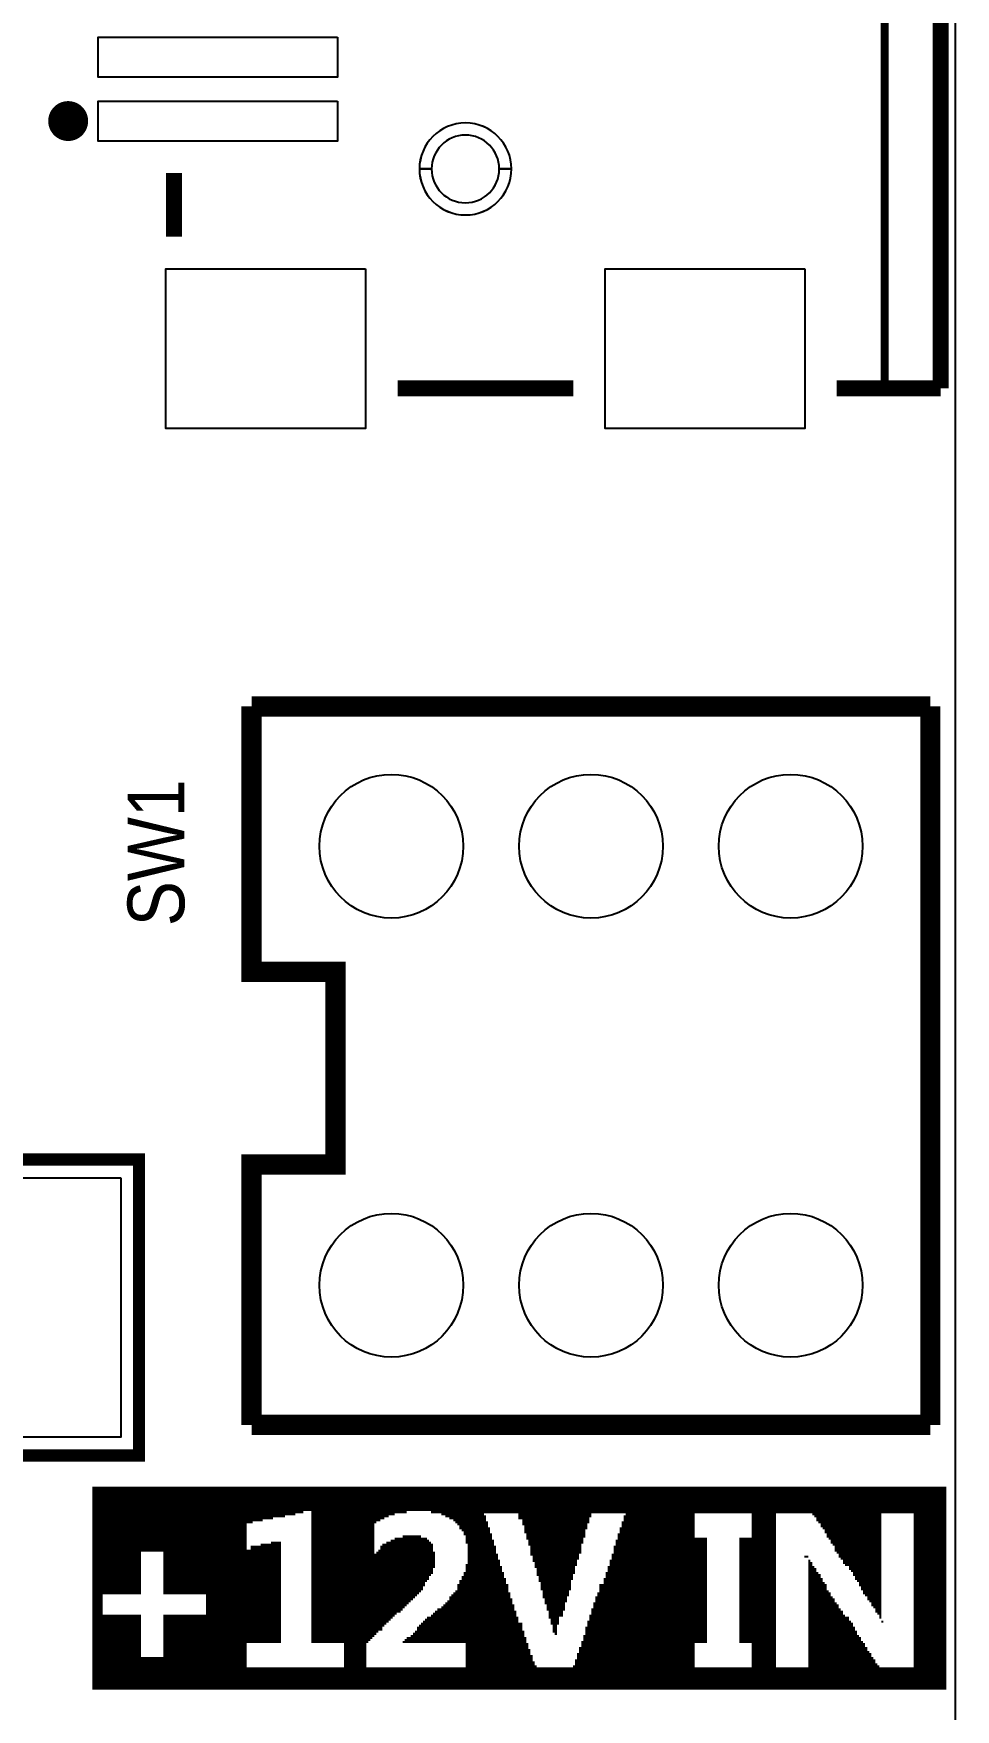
# Model space of a CAD drawing. Extents: x -1 to 188, y -4 to 106.
# Drawn here: x 176.55 to 188.1, y 46.91 to 67.9 of the extents above; entities that cross this region are included whole.
import ezdxf

# ---------------------------------------------------------------- set-up
doc = ezdxf.new("R2010")
doc.units = 0
for name, color, linetype in [('BG_OUTLINE', 3, 'CONTINUOUS'), ('MA_PEN3', 5, 'CONTINUOUS'), ('PG_SILKSCREEN_TOP', 6, 'CONTINUOUS'), ('PIN_TOP', 7, 'CONTINUOUS'), ('RD_SILKSCREEN_TOP', 8, 'CONTINUOUS')]:
    doc.layers.add(name, color=color, linetype=linetype)

msp = doc.modelspace()

# ---------------------------------------------------------------- linework, layer by layer
at = {"layer": 'BG_OUTLINE'}
msp.add_lwpolyline([(79.2988, 8.2296), (165.1, 8.2296), (188.1, 8.2296), (188.1, 106.3198), (165.1, 106.3198), (45.988, 106.3198)], dxfattribs=at)
msp.add_lwpolyline([(182.5394, 66.2056, 1), (181.38672, 66.20562, 1)], format="xyb", close=True, dxfattribs=at)
at = {"layer": 'MA_PEN3', "const_width": 0.0254}
for points in [[(177.2915, 49.6834), (187.9849, 49.6834)], [(177.2915, 49.658), (187.9849, 49.658)], [(177.2915, 49.6326), (187.9849, 49.6326)], [(177.2915, 49.6072), (187.9849, 49.6072)], [(177.2915, 49.5818), (187.9849, 49.5818)], [(177.2915, 49.5564), (187.9849, 49.5564)], [(177.2915, 49.531), (187.9849, 49.531)], [(177.2915, 49.5056), (187.9849, 49.5056)], [(177.2915, 49.4802), (187.9849, 49.4802)], [(177.2915, 49.4548), (187.9849, 49.4548)], [(177.2915, 49.4294), (187.9849, 49.4294)], [(177.2915, 49.404), (187.9849, 49.404)], [(177.2915, 49.3786), (179.9331, 49.3786)], [(177.2915, 49.3532), (179.8315, 49.3532)], [(177.2915, 49.3278), (179.7045, 49.3278)], [(180.0347, 49.3786), (181.2285, 49.3786)], [(180.0347, 49.3532), (181.0761, 49.3532)], [(180.0347, 49.3278), (180.9999, 49.3278)], [(181.5333, 49.3786), (187.9849, 49.3786)], [(181.6603, 49.3532), (182.1937, 49.3532)], [(181.7111, 49.3278), (182.2191, 49.3278)], [(182.6255, 49.3532), (183.5399, 49.3532)], [(182.6255, 49.3278), (183.5399, 49.3278)], [(183.9463, 49.3278), (184.8353, 49.3278)], [(183.9717, 49.3532), (184.8353, 49.3532)], [(185.5465, 49.3532), (185.8513, 49.3532)], [(185.5465, 49.3278), (185.8513, 49.3278)], [(186.3085, 49.3532), (187.1721, 49.3532)], [(186.3339, 49.3278), (187.1721, 49.3278)], [(187.5785, 49.3532), (187.9849, 49.3532)], [(187.5785, 49.3278), (187.9849, 49.3278)], [(177.2915, 49.3024), (179.5521, 49.3024)], [(177.2915, 49.277), (179.4251, 49.277)], [(177.2915, 49.2516), (179.2981, 49.2516)], [(177.2915, 49.2262), (179.2219, 49.2262)], [(177.2915, 49.2008), (179.2219, 49.2008)], [(177.2915, 49.1754), (179.2219, 49.1754)], [(177.2915, 49.15), (179.2219, 49.15)], [(177.2915, 49.1246), (179.2219, 49.1246)], [(180.0347, 49.3024), (180.9491, 49.3024)], [(180.0347, 49.277), (180.8983, 49.277)], [(180.0347, 49.2516), (180.8475, 49.2516)], [(180.0347, 49.2262), (180.8221, 49.2262)], [(180.0347, 49.2008), (180.8221, 49.2008)], [(180.0347, 49.1754), (180.8221, 49.1754)], [(180.0347, 49.15), (180.8221, 49.15)], [(180.0347, 49.1246), (180.8221, 49.1246)], [(181.7619, 49.3024), (182.2191, 49.3024)], [(181.8127, 49.277), (182.2191, 49.277)], [(181.8381, 49.2516), (182.2445, 49.2516)], [(181.8635, 49.2262), (182.2445, 49.2262)], [(181.8889, 49.2008), (182.2445, 49.2008)], [(181.8889, 49.1754), (182.2699, 49.1754)], [(181.9143, 49.15), (182.2699, 49.15)], [(181.9397, 49.1246), (182.2699, 49.1246)], [(182.6255, 49.3024), (183.5145, 49.3024)], [(182.6763, 49.277), (183.5145, 49.277)], [(182.6763, 49.2516), (183.5145, 49.2516)], [(182.6763, 49.2262), (183.4891, 49.2262)], [(182.7017, 49.2008), (183.4891, 49.2008)], [(182.7017, 49.1754), (183.4891, 49.1754)], [(182.7017, 49.15), (183.4637, 49.15)], [(182.7017, 49.1246), (183.4637, 49.1246)], [(183.8955, 49.1754), (184.8353, 49.1754)], [(183.8955, 49.15), (184.8353, 49.15)], [(183.8955, 49.1246), (184.8353, 49.1246)], [(183.9209, 49.2516), (184.8353, 49.2516)], [(183.9209, 49.2262), (184.8353, 49.2262)], [(183.9209, 49.2008), (184.8353, 49.2008)], [(183.9463, 49.3024), (184.8353, 49.3024)], [(183.9463, 49.277), (184.8353, 49.277)], [(185.5465, 49.3024), (185.8513, 49.3024)], [(185.5465, 49.277), (185.8513, 49.277)], [(185.5465, 49.2516), (185.8513, 49.2516)], [(185.5465, 49.2262), (185.8513, 49.2262)], [(185.5465, 49.2008), (185.8513, 49.2008)], [(185.5465, 49.1754), (185.8513, 49.1754)], [(185.5465, 49.15), (185.8513, 49.15)], [(185.5465, 49.1246), (185.8513, 49.1246)], [(186.3593, 49.3024), (187.1721, 49.3024)], [(186.3593, 49.277), (187.1721, 49.277)], [(186.3847, 49.2516), (187.1721, 49.2516)], [(186.4101, 49.2262), (187.1721, 49.2262)], [(186.4101, 49.2008), (187.1721, 49.2008)], [(186.4355, 49.1754), (187.1721, 49.1754)], [(186.4609, 49.15), (187.1721, 49.15)], [(186.4609, 49.1246), (187.1721, 49.1246)], [(187.5785, 49.3024), (187.9849, 49.3024)], [(187.5785, 49.277), (187.9849, 49.277)], [(187.5785, 49.2516), (187.9849, 49.2516)], [(187.5785, 49.2262), (187.9849, 49.2262)], [(187.5785, 49.2008), (187.9849, 49.2008)], [(187.5785, 49.1754), (187.9849, 49.1754)], [(187.5785, 49.15), (187.9849, 49.15)], [(187.5785, 49.1246), (187.9849, 49.1246)], [(177.2915, 49.0992), (179.2219, 49.0992)], [(177.2915, 49.0738), (179.2219, 49.0738)], [(177.2915, 49.0484), (179.2219, 49.0484)], [(177.2915, 49.023), (179.2219, 49.023)], [(177.2915, 48.9976), (179.2219, 48.9976)], [(177.2915, 48.9722), (179.2219, 48.9722)], [(177.2915, 48.9468), (179.2219, 48.9468)], [(177.2915, 48.9214), (179.2219, 48.9214)], [(179.2727, 48.9468), (179.6537, 48.9468)], [(179.2727, 48.9214), (179.6537, 48.9214)], [(179.3997, 48.9722), (179.6537, 48.9722)], [(179.5267, 48.9976), (179.6537, 48.9976)], [(180.0347, 49.0992), (180.8221, 49.0992)], [(180.0347, 49.0738), (180.8221, 49.0738)], [(180.0347, 49.0484), (180.8221, 49.0484)], [(180.0347, 49.023), (180.8221, 49.023)], [(180.0347, 48.9976), (180.8221, 48.9976)], [(180.0347, 48.9722), (180.8221, 48.9722)], [(180.0347, 48.9468), (180.8221, 48.9468)], [(180.0347, 48.9214), (180.8221, 48.9214)], [(180.8983, 48.9468), (181.5587, 48.9468)], [(180.8983, 48.9214), (181.5587, 48.9214)], [(180.9237, 48.9722), (181.5587, 48.9722)], [(180.9745, 48.9976), (181.5333, 48.9976)], [(181.0253, 49.023), (181.5079, 49.023)], [(181.0761, 49.0484), (181.4825, 49.0484)], [(181.1777, 49.0738), (181.4063, 49.0738)], [(181.9397, 49.0992), (182.2953, 49.0992)], [(181.9651, 49.0738), (182.2953, 49.0738)], [(181.9651, 49.0484), (182.2953, 49.0484)], [(181.9651, 49.023), (182.3207, 49.023)], [(181.9651, 48.9976), (182.3207, 48.9976)], [(181.9905, 48.9722), (182.3207, 48.9722)], [(181.9905, 48.9468), (182.3461, 48.9468)], [(181.9905, 48.9214), (182.3461, 48.9214)], [(182.7271, 49.0992), (183.4637, 49.0992)], [(182.7271, 49.0738), (183.4637, 49.0738)], [(182.7271, 49.0484), (183.4383, 49.0484)], [(182.7525, 49.023), (183.4383, 49.023)], [(182.7525, 48.9976), (183.4383, 48.9976)], [(182.7525, 48.9722), (183.4129, 48.9722)], [(182.7779, 48.9468), (183.4129, 48.9468)], [(182.7779, 48.9214), (183.4129, 48.9214)], [(183.8193, 48.9468), (184.9877, 48.9468)], [(183.8193, 48.9214), (184.9877, 48.9214)], [(183.8447, 49.023), (184.9877, 49.023)], [(183.8447, 48.9976), (184.9877, 48.9976)], [(183.8447, 48.9722), (184.9877, 48.9722)], [(183.8701, 49.0992), (184.8353, 49.0992)], [(183.8701, 49.0738), (184.8353, 49.0738)], [(183.8701, 49.0484), (184.9877, 49.0484)], [(185.3941, 49.0484), (185.8513, 49.0484)], [(185.3941, 49.023), (185.8513, 49.023)], [(185.3941, 48.9976), (185.8513, 48.9976)], [(185.3941, 48.9722), (185.8513, 48.9722)], [(185.3941, 48.9468), (185.8513, 48.9468)], [(185.3941, 48.9214), (185.8513, 48.9214)], [(185.5465, 49.0992), (185.8513, 49.0992)], [(185.5465, 49.0738), (185.8513, 49.0738)], [(186.4863, 49.0992), (187.1721, 49.0992)], [(186.4863, 49.0738), (187.1721, 49.0738)], [(186.5117, 49.0484), (187.1721, 49.0484)], [(186.5371, 49.023), (187.1721, 49.023)], [(186.5371, 48.9976), (187.1721, 48.9976)], [(186.5625, 48.9722), (187.1721, 48.9722)], [(186.5879, 48.9468), (187.1721, 48.9468)], [(186.5879, 48.9214), (187.1721, 48.9214)], [(187.5785, 49.0992), (187.9849, 49.0992)], [(187.5785, 49.0738), (187.9849, 49.0738)], [(187.5785, 49.0484), (187.9849, 49.0484)], [(187.5785, 49.023), (187.9849, 49.023)], [(187.5785, 48.9976), (187.9849, 48.9976)], [(187.5785, 48.9722), (187.9849, 48.9722)], [(187.5785, 48.9468), (187.9849, 48.9468)], [(187.5785, 48.9214), (187.9849, 48.9214)], [(177.2915, 48.896), (179.6537, 48.896)], [(177.2915, 48.8706), (177.9011, 48.8706)], [(177.2915, 48.8452), (177.9011, 48.8452)], [(177.2915, 48.8198), (177.9011, 48.8198)], [(177.2915, 48.7944), (177.9011, 48.7944)], [(177.2915, 48.769), (177.9011, 48.769)], [(177.2915, 48.7436), (177.9011, 48.7436)], [(177.2915, 48.7182), (177.9011, 48.7182)], [(178.1805, 48.8706), (179.6537, 48.8706)], [(178.1805, 48.8452), (179.6537, 48.8452)], [(178.1805, 48.8198), (179.6537, 48.8198)], [(178.1805, 48.7944), (179.6537, 48.7944)], [(178.1805, 48.769), (179.6537, 48.769)], [(178.1805, 48.7436), (179.6537, 48.7436)], [(178.1805, 48.7182), (179.6537, 48.7182)], [(180.0347, 48.896), (180.8221, 48.896)], [(180.0347, 48.8706), (180.8221, 48.8706)], [(180.0347, 48.8452), (181.5841, 48.8452)], [(180.0347, 48.8198), (181.5841, 48.8198)], [(180.0347, 48.7944), (181.5841, 48.7944)], [(180.0347, 48.769), (181.5841, 48.769)], [(180.0347, 48.7436), (181.5841, 48.7436)], [(180.0347, 48.7182), (181.5841, 48.7182)], [(180.8475, 48.8706), (181.5841, 48.8706)], [(180.8729, 48.896), (181.5587, 48.896)], [(181.9651, 48.7182), (182.3969, 48.7182)], [(181.9905, 48.896), (182.3461, 48.896)], [(181.9905, 48.8706), (182.3461, 48.8706)], [(181.9905, 48.8452), (182.3715, 48.8452)], [(181.9905, 48.8198), (182.3715, 48.8198)], [(181.9905, 48.7944), (182.3715, 48.7944)], [(181.9905, 48.769), (182.3969, 48.769)], [(181.9905, 48.7436), (182.3969, 48.7436)], [(182.7779, 48.896), (183.4129, 48.896)], [(182.7779, 48.8706), (183.4129, 48.8706)], [(182.7779, 48.8452), (183.3875, 48.8452)], [(182.8033, 48.8198), (183.3875, 48.8198)], [(182.8033, 48.7944), (183.3875, 48.7944)], [(182.8033, 48.769), (183.3621, 48.769)], [(182.8287, 48.7436), (183.3621, 48.7436)], [(182.8287, 48.7182), (183.3621, 48.7182)], [(183.7685, 48.769), (184.9877, 48.769)], [(183.7685, 48.7436), (184.9877, 48.7436)], [(183.7685, 48.7182), (184.9877, 48.7182)], [(183.7939, 48.8452), (184.9877, 48.8452)], [(183.7939, 48.8198), (184.9877, 48.8198)], [(183.7939, 48.7944), (184.9877, 48.7944)], [(183.8193, 48.896), (184.9877, 48.896)], [(183.8193, 48.8706), (184.9877, 48.8706)], [(185.3941, 48.896), (185.8513, 48.896)], [(185.3941, 48.8706), (185.8513, 48.8706)], [(185.3941, 48.8452), (185.8513, 48.8452)], [(185.3941, 48.8198), (185.8513, 48.8198)], [(185.3941, 48.7944), (185.8513, 48.7944)], [(185.3941, 48.769), (185.8513, 48.769)], [(185.3941, 48.7436), (185.8513, 48.7436)], [(185.3941, 48.7182), (185.8513, 48.7182)], [(186.2069, 48.8198), (186.2577, 48.8198)], [(186.2577, 48.769), (186.2831, 48.769)], [(186.2577, 48.7436), (186.3085, 48.7436)], [(186.2577, 48.7182), (186.3085, 48.7182)], [(186.5879, 48.896), (187.1721, 48.896)], [(186.6133, 48.8706), (187.1721, 48.8706)], [(186.6387, 48.8452), (187.1721, 48.8452)], [(186.6387, 48.8198), (187.1721, 48.8198)], [(186.6641, 48.7944), (187.1721, 48.7944)], [(186.6895, 48.769), (187.1721, 48.769)], [(186.6895, 48.7436), (187.1721, 48.7436)], [(186.7149, 48.7182), (187.1721, 48.7182)], [(187.5785, 48.896), (187.9849, 48.896)], [(187.5785, 48.8706), (187.9849, 48.8706)], [(187.5785, 48.8452), (187.9849, 48.8452)], [(187.5785, 48.8198), (187.9849, 48.8198)], [(187.5785, 48.7944), (187.9849, 48.7944)], [(187.5785, 48.769), (187.9849, 48.769)], [(187.5785, 48.7436), (187.9849, 48.7436)], [(187.5785, 48.7182), (187.9849, 48.7182)], [(177.2915, 48.6928), (177.9011, 48.6928)], [(177.2915, 48.6674), (177.9011, 48.6674)], [(177.2915, 48.642), (177.9011, 48.642)], [(177.2915, 48.6166), (177.9011, 48.6166)], [(177.2915, 48.5912), (177.9011, 48.5912)], [(177.2915, 48.5658), (177.9011, 48.5658)], [(177.2915, 48.5404), (177.9011, 48.5404)], [(177.2915, 48.515), (177.9011, 48.515)], [(177.2915, 48.4896), (177.9011, 48.4896)], [(178.1805, 48.6928), (179.6537, 48.6928)], [(178.1805, 48.6674), (179.6537, 48.6674)], [(178.1805, 48.642), (179.6537, 48.642)], [(178.1805, 48.6166), (179.6537, 48.6166)], [(178.1805, 48.5912), (179.6537, 48.5912)], [(178.1805, 48.5658), (179.6537, 48.5658)], [(178.1805, 48.5404), (179.6537, 48.5404)], [(178.1805, 48.515), (179.6537, 48.515)], [(178.1805, 48.4896), (179.6537, 48.4896)], [(180.0347, 48.6928), (181.5841, 48.6928)], [(180.0347, 48.6674), (181.5587, 48.6674)], [(180.0347, 48.642), (181.5587, 48.642)], [(180.0347, 48.6166), (181.5587, 48.6166)], [(180.0347, 48.5912), (181.5333, 48.5912)], [(180.0347, 48.5658), (181.5079, 48.5658)], [(180.0347, 48.5404), (181.5079, 48.5404)], [(180.0347, 48.515), (181.4825, 48.515)], [(180.0347, 48.4896), (181.4571, 48.4896)], [(181.8889, 48.515), (182.4731, 48.515)], [(181.8889, 48.4896), (182.4731, 48.4896)], [(181.9143, 48.5658), (182.4477, 48.5658)], [(181.9143, 48.5404), (182.4731, 48.5404)], [(181.9397, 48.6166), (182.4477, 48.6166)], [(181.9397, 48.5912), (182.4477, 48.5912)], [(181.9651, 48.6928), (182.4223, 48.6928)], [(181.9651, 48.6674), (182.4223, 48.6674)], [(181.9651, 48.642), (182.4223, 48.642)], [(182.8287, 48.6928), (183.3367, 48.6928)], [(182.8541, 48.6674), (183.3367, 48.6674)], [(182.8541, 48.642), (183.3367, 48.642)], [(182.8541, 48.6166), (183.3367, 48.6166)], [(182.8541, 48.5912), (183.3113, 48.5912)], [(182.8795, 48.5658), (183.3113, 48.5658)], [(182.8795, 48.5404), (183.3113, 48.5404)], [(182.8795, 48.515), (183.2859, 48.515)], [(182.9049, 48.4896), (183.2859, 48.4896)], [(183.6923, 48.5404), (184.9877, 48.5404)], [(183.6923, 48.515), (184.9877, 48.515)], [(183.6923, 48.4896), (184.9877, 48.4896)], [(183.7177, 48.6166), (184.9877, 48.6166)], [(183.7177, 48.5912), (184.9877, 48.5912)], [(183.7177, 48.5658), (184.9877, 48.5658)], [(183.7431, 48.6928), (184.9877, 48.6928)], [(183.7431, 48.6674), (184.9877, 48.6674)], [(183.7431, 48.642), (184.9877, 48.642)], [(185.3941, 48.6928), (185.8513, 48.6928)], [(185.3941, 48.6674), (185.8513, 48.6674)], [(185.3941, 48.642), (185.8513, 48.642)], [(185.3941, 48.6166), (185.8513, 48.6166)], [(185.3941, 48.5912), (185.8513, 48.5912)], [(185.3941, 48.5658), (185.8513, 48.5658)], [(185.3941, 48.5404), (185.8513, 48.5404)], [(185.3941, 48.515), (185.8513, 48.515)], [(185.3941, 48.4896), (185.8513, 48.4896)], [(186.2577, 48.6928), (186.3339, 48.6928)], [(186.2577, 48.6674), (186.3593, 48.6674)], [(186.2577, 48.642), (186.3593, 48.642)], [(186.2577, 48.6166), (186.3847, 48.6166)], [(186.2577, 48.5912), (186.4101, 48.5912)], [(186.2577, 48.5658), (186.4101, 48.5658)], [(186.2577, 48.5404), (186.4355, 48.5404)], [(186.2577, 48.515), (186.4355, 48.515)], [(186.2577, 48.4896), (186.4609, 48.4896)], [(186.7657, 48.6928), (187.1721, 48.6928)], [(186.7657, 48.6674), (187.1721, 48.6674)], [(186.7911, 48.642), (187.1721, 48.642)], [(186.8165, 48.6166), (187.1721, 48.6166)], [(186.8165, 48.5912), (187.1721, 48.5912)], [(186.8419, 48.5658), (187.1721, 48.5658)], [(186.8419, 48.5404), (187.1721, 48.5404)], [(186.8673, 48.515), (187.1721, 48.515)], [(186.8927, 48.4896), (187.1721, 48.4896)], [(187.5785, 48.6928), (187.9849, 48.6928)], [(187.5785, 48.6674), (187.9849, 48.6674)], [(187.5785, 48.642), (187.9849, 48.642)], [(187.5785, 48.6166), (187.9849, 48.6166)], [(187.5785, 48.5912), (187.9849, 48.5912)], [(187.5785, 48.5658), (187.9849, 48.5658)], [(187.5785, 48.5404), (187.9849, 48.5404)], [(187.5785, 48.515), (187.9849, 48.515)], [(187.5785, 48.4896), (187.9849, 48.4896)], [(177.2915, 48.4642), (177.9011, 48.4642)], [(177.2915, 48.4388), (177.9011, 48.4388)], [(177.2915, 48.4134), (177.9011, 48.4134)], [(177.2915, 48.388), (177.9011, 48.388)], [(177.2915, 48.3626), (177.9011, 48.3626)], [(177.2915, 48.3372), (177.4185, 48.3372)], [(177.2915, 48.3118), (177.4185, 48.3118)], [(177.2915, 48.2864), (177.4185, 48.2864)], [(178.1805, 48.4642), (179.6537, 48.4642)], [(178.1805, 48.4388), (179.6537, 48.4388)], [(178.1805, 48.4134), (179.6537, 48.4134)], [(178.1805, 48.388), (179.6537, 48.388)], [(178.1805, 48.3626), (179.6537, 48.3626)], [(178.7139, 48.3372), (179.6537, 48.3372)], [(178.7139, 48.3118), (179.6537, 48.3118)], [(178.7139, 48.2864), (179.6537, 48.2864)], [(180.0347, 48.4642), (181.4571, 48.4642)], [(180.0347, 48.4388), (181.4317, 48.4388)], [(180.0347, 48.4134), (181.4317, 48.4134)], [(180.0347, 48.388), (181.4063, 48.388)], [(180.0347, 48.3626), (181.3809, 48.3626)], [(180.0347, 48.3372), (181.3555, 48.3372)], [(180.0347, 48.3118), (181.3301, 48.3118)], [(180.0347, 48.2864), (181.3047, 48.2864)], [(181.7619, 48.3118), (182.5239, 48.3118)], [(181.7619, 48.2864), (182.5493, 48.2864)], [(181.7873, 48.3372), (182.5239, 48.3372)], [(181.8127, 48.3626), (182.5239, 48.3626)], [(181.8381, 48.388), (182.4985, 48.388)], [(181.8635, 48.4642), (182.4985, 48.4642)], [(181.8635, 48.4388), (182.4985, 48.4388)], [(181.8635, 48.4134), (182.4985, 48.4134)], [(182.9049, 48.4642), (183.2859, 48.4642)], [(182.9049, 48.4388), (183.2859, 48.4388)], [(182.9049, 48.4134), (183.2859, 48.4134)], [(182.9303, 48.388), (183.2605, 48.388)], [(182.9303, 48.3626), (183.2605, 48.3626)], [(182.9303, 48.3372), (183.2605, 48.3372)], [(182.9303, 48.3118), (183.2351, 48.3118)], [(182.9557, 48.2864), (183.2351, 48.2864)], [(183.5907, 48.3118), (184.9877, 48.3118)], [(183.5907, 48.2864), (184.9877, 48.2864)], [(183.6161, 48.3626), (184.9877, 48.3626)], [(183.6161, 48.3372), (184.9877, 48.3372)], [(183.6415, 48.4642), (184.9877, 48.4642)], [(183.6415, 48.4388), (184.9877, 48.4388)], [(183.6415, 48.4134), (184.9877, 48.4134)], [(183.6415, 48.388), (184.9877, 48.388)], [(185.3941, 48.4642), (185.8513, 48.4642)], [(185.3941, 48.4388), (185.8513, 48.4388)], [(185.3941, 48.4134), (185.8513, 48.4134)], [(185.3941, 48.388), (185.8513, 48.388)], [(185.3941, 48.3626), (185.8513, 48.3626)], [(185.3941, 48.3372), (185.8513, 48.3372)], [(185.3941, 48.3118), (185.8513, 48.3118)], [(185.3941, 48.2864), (185.8513, 48.2864)], [(186.2577, 48.4642), (186.4863, 48.4642)], [(186.2577, 48.4388), (186.4863, 48.4388)], [(186.2577, 48.4134), (186.4863, 48.4134)], [(186.2577, 48.388), (186.5117, 48.388)], [(186.2577, 48.3626), (186.5371, 48.3626)], [(186.2577, 48.3372), (186.5371, 48.3372)], [(186.2577, 48.3118), (186.5625, 48.3118)], [(186.2577, 48.2864), (186.5879, 48.2864)], [(186.8927, 48.4642), (187.1721, 48.4642)], [(186.9181, 48.4388), (187.1721, 48.4388)], [(186.9181, 48.4134), (187.1721, 48.4134)], [(186.9435, 48.388), (187.1721, 48.388)], [(186.9435, 48.3626), (187.1721, 48.3626)], [(186.9689, 48.3372), (187.1721, 48.3372)], [(186.9943, 48.3118), (187.1721, 48.3118)], [(186.9943, 48.2864), (187.1721, 48.2864)], [(187.5785, 48.4642), (187.9849, 48.4642)], [(187.5785, 48.4388), (187.9849, 48.4388)], [(187.5785, 48.4134), (187.9849, 48.4134)], [(187.5785, 48.388), (187.9849, 48.388)], [(187.5785, 48.3626), (187.9849, 48.3626)], [(187.5785, 48.3372), (187.9849, 48.3372)], [(187.5785, 48.3118), (187.9849, 48.3118)], [(187.5785, 48.2864), (187.9849, 48.2864)], [(177.2915, 48.261), (177.4185, 48.261)], [(177.2915, 48.2356), (177.4185, 48.2356)], [(177.2915, 48.2102), (177.4185, 48.2102)], [(177.2915, 48.1848), (177.4185, 48.1848)], [(177.2915, 48.1594), (177.4185, 48.1594)], [(177.2915, 48.134), (177.4185, 48.134)], [(177.2915, 48.1086), (177.4185, 48.1086)], [(177.2915, 48.0832), (177.9011, 48.0832)], [(178.1805, 48.0832), (179.6537, 48.0832)], [(178.7139, 48.261), (179.6537, 48.261)], [(178.7139, 48.2356), (179.6537, 48.2356)], [(178.7139, 48.2102), (179.6537, 48.2102)], [(178.7139, 48.1848), (179.6537, 48.1848)], [(178.7139, 48.1594), (179.6537, 48.1594)], [(178.7139, 48.134), (179.6537, 48.134)], [(178.7139, 48.1086), (179.6537, 48.1086)], [(180.0347, 48.261), (181.2793, 48.261)], [(180.0347, 48.2356), (181.2539, 48.2356)], [(180.0347, 48.2102), (181.2285, 48.2102)], [(180.0347, 48.1848), (181.2031, 48.1848)], [(180.0347, 48.1594), (181.1777, 48.1594)], [(180.0347, 48.134), (181.1523, 48.134)], [(180.0347, 48.1086), (181.1015, 48.1086)], [(180.0347, 48.0832), (181.0761, 48.0832)], [(181.5333, 48.0832), (182.6001, 48.0832)], [(181.5587, 48.1086), (182.6001, 48.1086)], [(181.5841, 48.134), (182.6001, 48.134)], [(181.6095, 48.1594), (182.5747, 48.1594)], [(181.6603, 48.1848), (182.5747, 48.1848)], [(181.6857, 48.2102), (182.5747, 48.2102)], [(181.7111, 48.2356), (182.5493, 48.2356)], [(181.7365, 48.261), (182.5493, 48.261)], [(182.9557, 48.261), (183.2351, 48.261)], [(182.9557, 48.2356), (183.2097, 48.2356)], [(182.9811, 48.2102), (183.2097, 48.2102)], [(182.9811, 48.1848), (183.2097, 48.1848)], [(182.9811, 48.1594), (183.2097, 48.1594)], [(183.0065, 48.134), (183.1843, 48.134)], [(183.0065, 48.1086), (183.1843, 48.1086)], [(183.0065, 48.0832), (183.1843, 48.0832)], [(183.5145, 48.0832), (184.9877, 48.0832)], [(183.5399, 48.1594), (184.9877, 48.1594)], [(183.5399, 48.134), (184.9877, 48.134)], [(183.5399, 48.1086), (184.9877, 48.1086)], [(183.5653, 48.2356), (184.9877, 48.2356)], [(183.5653, 48.2102), (184.9877, 48.2102)], [(183.5653, 48.1848), (184.9877, 48.1848)], [(183.5907, 48.261), (184.9877, 48.261)], [(185.3941, 48.261), (185.8513, 48.261)], [(185.3941, 48.2356), (185.8513, 48.2356)], [(185.3941, 48.2102), (185.8513, 48.2102)], [(185.3941, 48.1848), (185.8513, 48.1848)], [(185.3941, 48.1594), (185.8513, 48.1594)], [(185.3941, 48.134), (185.8513, 48.134)], [(185.3941, 48.1086), (185.8513, 48.1086)], [(185.3941, 48.0832), (185.8513, 48.0832)], [(186.2577, 48.261), (186.5879, 48.261)], [(186.2577, 48.2356), (186.6133, 48.2356)], [(186.2577, 48.2102), (186.6387, 48.2102)], [(186.2577, 48.1848), (186.6387, 48.1848)], [(186.2577, 48.1594), (186.6641, 48.1594)], [(186.2577, 48.134), (186.6895, 48.134)], [(186.2577, 48.1086), (186.6895, 48.1086)], [(186.2577, 48.0832), (186.7149, 48.0832)], [(187.0197, 48.261), (187.1721, 48.261)], [(187.0451, 48.2356), (187.1721, 48.2356)], [(187.0451, 48.2102), (187.1721, 48.2102)], [(187.0705, 48.1848), (187.1721, 48.1848)], [(187.0959, 48.1594), (187.1721, 48.1594)], [(187.0959, 48.134), (187.1721, 48.134)], [(187.1213, 48.1086), (187.1721, 48.1086)], [(187.1467, 48.0832), (187.1721, 48.0832)], [(187.5785, 48.261), (187.9849, 48.261)], [(187.5785, 48.2356), (187.9849, 48.2356)], [(187.5785, 48.2102), (187.9849, 48.2102)], [(187.5785, 48.1848), (187.9849, 48.1848)], [(187.5785, 48.1594), (187.9849, 48.1594)], [(187.5785, 48.134), (187.9849, 48.134)], [(187.5785, 48.1086), (187.9849, 48.1086)], [(187.5785, 48.0832), (187.9849, 48.0832)], [(177.2915, 48.0578), (177.9011, 48.0578)], [(177.2915, 48.0324), (177.9011, 48.0324)], [(177.2915, 48.007), (177.9011, 48.007)], [(177.2915, 47.9816), (177.9011, 47.9816)], [(177.2915, 47.9562), (177.9011, 47.9562)], [(177.2915, 47.9308), (177.9011, 47.9308)], [(177.2915, 47.9054), (177.9011, 47.9054)], [(177.2915, 47.88), (177.9011, 47.88)], [(178.1805, 48.0578), (179.6537, 48.0578)], [(178.1805, 48.0324), (179.6537, 48.0324)], [(178.1805, 48.007), (179.6537, 48.007)], [(178.1805, 47.9816), (179.6537, 47.9816)], [(178.1805, 47.9562), (179.6537, 47.9562)], [(178.1805, 47.9308), (179.6537, 47.9308)], [(178.1805, 47.9054), (179.6537, 47.9054)], [(178.1805, 47.88), (179.6537, 47.88)], [(180.0347, 48.0578), (181.0507, 48.0578)], [(180.0347, 48.0324), (181.0253, 48.0324)], [(180.0347, 48.007), (180.9999, 48.007)], [(180.0347, 47.9816), (180.9745, 47.9816)], [(180.0347, 47.9562), (180.9491, 47.9562)], [(180.0347, 47.9308), (180.9237, 47.9308)], [(180.0347, 47.9054), (180.9237, 47.9054)], [(180.0347, 47.88), (180.8729, 47.88)], [(181.3301, 47.88), (182.7017, 47.88)], [(181.3555, 47.9308), (182.6763, 47.9308)], [(181.3555, 47.9054), (182.6763, 47.9054)], [(181.3809, 47.9562), (182.6763, 47.9562)], [(181.4063, 47.9816), (182.6763, 47.9816)], [(181.4317, 48.007), (182.6255, 48.007)], [(181.4571, 48.0324), (182.6255, 48.0324)], [(181.4825, 48.0578), (182.6255, 48.0578)], [(183.0065, 48.0578), (183.1335, 48.0578)], [(183.0319, 48.0324), (183.1335, 48.0324)], [(183.0319, 48.007), (183.1335, 48.007)], [(183.0319, 47.9816), (183.1335, 47.9816)], [(183.0573, 47.9562), (183.1081, 47.9562)], [(183.0573, 47.9308), (183.1081, 47.9308)], [(183.0573, 47.9054), (183.1081, 47.9054)], [(183.0573, 47.88), (183.1081, 47.88)], [(183.4637, 47.9308), (184.9877, 47.9308)], [(183.4637, 47.9054), (184.9877, 47.9054)], [(183.4637, 47.88), (184.9877, 47.88)], [(183.4891, 48.007), (184.9877, 48.007)], [(183.4891, 47.9816), (184.9877, 47.9816)], [(183.4891, 47.9562), (184.9877, 47.9562)], [(183.5145, 48.0578), (184.9877, 48.0578)], [(183.5145, 48.0324), (184.9877, 48.0324)], [(185.3941, 48.0578), (185.8513, 48.0578)], [(185.3941, 48.0324), (185.8513, 48.0324)], [(185.3941, 48.007), (185.8513, 48.007)], [(185.3941, 47.9816), (185.8513, 47.9816)], [(185.3941, 47.9562), (185.8513, 47.9562)], [(185.3941, 47.9308), (185.8513, 47.9308)], [(185.3941, 47.9054), (185.8513, 47.9054)], [(185.3941, 47.88), (185.8513, 47.88)], [(186.2577, 48.0578), (186.7657, 48.0578)], [(186.2577, 48.0324), (186.7657, 48.0324)], [(186.2577, 48.007), (186.7911, 48.007)], [(186.2577, 47.9816), (186.8165, 47.9816)], [(186.2577, 47.9562), (186.8165, 47.9562)], [(186.2577, 47.9308), (186.8419, 47.9308)], [(186.2577, 47.9054), (186.8419, 47.9054)], [(186.2577, 47.88), (186.8673, 47.88)], [(187.1467, 48.0578), (187.1721, 48.0578)], [(187.1721, 48.007), (187.1975, 48.007)], [(187.5785, 48.0578), (187.9849, 48.0578)], [(187.5785, 48.0324), (187.9849, 48.0324)], [(187.5785, 48.007), (187.9849, 48.007)], [(187.5785, 47.9816), (187.9849, 47.9816)], [(187.5785, 47.9562), (187.9849, 47.9562)], [(187.5785, 47.9308), (187.9849, 47.9308)], [(187.5785, 47.9054), (187.9849, 47.9054)], [(187.5785, 47.88), (187.9849, 47.88)], [(177.2915, 47.8546), (177.9011, 47.8546)], [(177.2915, 47.8292), (177.9011, 47.8292)], [(177.2915, 47.8038), (177.9011, 47.8038)], [(177.2915, 47.7784), (177.9011, 47.7784)], [(177.2915, 47.753), (177.9011, 47.753)], [(177.2915, 47.7276), (177.9011, 47.7276)], [(177.2915, 47.7022), (177.9011, 47.7022)], [(177.2915, 47.6768), (177.9011, 47.6768)], [(177.2915, 47.6514), (177.9011, 47.6514)], [(178.1805, 47.8546), (179.6537, 47.8546)], [(178.1805, 47.8292), (179.6537, 47.8292)], [(178.1805, 47.8038), (179.6537, 47.8038)], [(178.1805, 47.7784), (179.6537, 47.7784)], [(178.1805, 47.753), (179.6537, 47.753)], [(178.1805, 47.7276), (179.2219, 47.7276)], [(178.1805, 47.7022), (179.2219, 47.7022)], [(178.1805, 47.6768), (179.2219, 47.6768)], [(178.1805, 47.6514), (179.2219, 47.6514)], [(180.0347, 47.8546), (180.8475, 47.8546)], [(180.0347, 47.8292), (180.8221, 47.8292)], [(180.0347, 47.8038), (180.7967, 47.8038)], [(180.0347, 47.7784), (180.7713, 47.7784)], [(180.0347, 47.753), (180.7459, 47.753)], [(180.4411, 47.7276), (180.7205, 47.7276)], [(180.4411, 47.7022), (180.7205, 47.7022)], [(180.4411, 47.6768), (180.7205, 47.6768)], [(180.4411, 47.6514), (180.7205, 47.6514)], [(181.1777, 47.753), (182.7271, 47.753)], [(181.2031, 47.7784), (182.7271, 47.7784)], [(181.2285, 47.8038), (182.7271, 47.8038)], [(181.2793, 47.8292), (182.7017, 47.8292)], [(181.3047, 47.8546), (182.7017, 47.8546)], [(181.9651, 47.7276), (182.7525, 47.7276)], [(181.9651, 47.7022), (182.7525, 47.7022)], [(181.9651, 47.6768), (182.7525, 47.6768)], [(181.9651, 47.6514), (182.7779, 47.6514)], [(183.0827, 47.8546), (183.1081, 47.8546)], [(183.3875, 47.6768), (184.8353, 47.6768)], [(183.3875, 47.6514), (184.8353, 47.6514)], [(183.4129, 47.753), (184.9877, 47.753)], [(183.4129, 47.7276), (184.8353, 47.7276)], [(183.4129, 47.7022), (184.8353, 47.7022)], [(183.4383, 47.8292), (184.9877, 47.8292)], [(183.4383, 47.8038), (184.9877, 47.8038)], [(183.4383, 47.7784), (184.9877, 47.7784)], [(183.4637, 47.8546), (184.9877, 47.8546)], [(185.3941, 47.8546), (185.8513, 47.8546)], [(185.3941, 47.8292), (185.8513, 47.8292)], [(185.3941, 47.8038), (185.8513, 47.8038)], [(185.3941, 47.7784), (185.8513, 47.7784)], [(185.3941, 47.753), (185.8513, 47.753)], [(185.5465, 47.7276), (185.8513, 47.7276)], [(185.5465, 47.7022), (185.8513, 47.7022)], [(185.5465, 47.6768), (185.8513, 47.6768)], [(185.5465, 47.6514), (185.8513, 47.6514)], [(186.2577, 47.8546), (186.8673, 47.8546)], [(186.2577, 47.8292), (186.8927, 47.8292)], [(186.2577, 47.8038), (186.9181, 47.8038)], [(186.2577, 47.7784), (186.9181, 47.7784)], [(186.2577, 47.753), (186.9435, 47.753)], [(186.2577, 47.7276), (186.9689, 47.7276)], [(186.2577, 47.7022), (186.9689, 47.7022)], [(186.2577, 47.6768), (186.9943, 47.6768)], [(186.2577, 47.6514), (186.9943, 47.6514)], [(187.5785, 47.8546), (187.9849, 47.8546)], [(187.5785, 47.8292), (187.9849, 47.8292)], [(187.5785, 47.8038), (187.9849, 47.8038)], [(187.5785, 47.7784), (187.9849, 47.7784)], [(187.5785, 47.753), (187.9849, 47.753)], [(187.5785, 47.7276), (187.9849, 47.7276)], [(187.5785, 47.7022), (187.9849, 47.7022)], [(187.5785, 47.6768), (187.9849, 47.6768)], [(187.5785, 47.6514), (187.9849, 47.6514)], [(177.2915, 47.626), (177.9011, 47.626)], [(177.2915, 47.6006), (177.9011, 47.6006)], [(177.2915, 47.5752), (177.9011, 47.5752)], [(177.2915, 47.5498), (179.2219, 47.5498)], [(177.2915, 47.5244), (179.2219, 47.5244)], [(177.2915, 47.499), (179.2219, 47.499)], [(177.2915, 47.4736), (179.2219, 47.4736)], [(177.2915, 47.4482), (179.2219, 47.4482)], [(178.1805, 47.626), (179.2219, 47.626)], [(178.1805, 47.6006), (179.2219, 47.6006)], [(178.1805, 47.5752), (179.2219, 47.5752)], [(180.4411, 47.626), (180.7205, 47.626)], [(180.4411, 47.6006), (180.7205, 47.6006)], [(180.4411, 47.5752), (180.7205, 47.5752)], [(180.4411, 47.5498), (180.7205, 47.5498)], [(180.4411, 47.5244), (180.7205, 47.5244)], [(180.4411, 47.499), (180.7205, 47.499)], [(180.4411, 47.4736), (180.7205, 47.4736)], [(180.4411, 47.4482), (180.7205, 47.4482)], [(181.9651, 47.626), (182.7779, 47.626)], [(181.9651, 47.6006), (182.7779, 47.6006)], [(181.9651, 47.5752), (182.8033, 47.5752)], [(181.9651, 47.5498), (182.8033, 47.5498)], [(181.9651, 47.5244), (182.8033, 47.5244)], [(181.9651, 47.499), (182.8287, 47.499)], [(181.9651, 47.4736), (182.8287, 47.4736)], [(181.9651, 47.4482), (182.8541, 47.4482)], [(183.3113, 47.4482), (184.8353, 47.4482)], [(183.3367, 47.5244), (184.8353, 47.5244)], [(183.3367, 47.499), (184.8353, 47.499)], [(183.3367, 47.4736), (184.8353, 47.4736)], [(183.3621, 47.6006), (184.8353, 47.6006)], [(183.3621, 47.5752), (184.8353, 47.5752)], [(183.3621, 47.5498), (184.8353, 47.5498)], [(183.3875, 47.626), (184.8353, 47.626)], [(185.5465, 47.626), (185.8513, 47.626)], [(185.5465, 47.6006), (185.8513, 47.6006)], [(185.5465, 47.5752), (185.8513, 47.5752)], [(185.5465, 47.5498), (185.8513, 47.5498)], [(185.5465, 47.5244), (185.8513, 47.5244)], [(185.5465, 47.499), (185.8513, 47.499)], [(185.5465, 47.4736), (185.8513, 47.4736)], [(185.5465, 47.4482), (185.8513, 47.4482)], [(186.2577, 47.626), (187.0197, 47.626)], [(186.2577, 47.6006), (187.0451, 47.6006)], [(186.2577, 47.5752), (187.0451, 47.5752)], [(186.2577, 47.5498), (187.0705, 47.5498)], [(186.2577, 47.5244), (187.0959, 47.5244)], [(186.2577, 47.499), (187.0959, 47.499)], [(186.2577, 47.4736), (187.1213, 47.4736)], [(186.2577, 47.4482), (187.1467, 47.4482)], [(187.5785, 47.626), (187.9849, 47.626)], [(187.5785, 47.6006), (187.9849, 47.6006)], [(187.5785, 47.5752), (187.9849, 47.5752)], [(187.5785, 47.5498), (187.9849, 47.5498)], [(187.5785, 47.5244), (187.9849, 47.5244)], [(187.5785, 47.499), (187.9849, 47.499)], [(187.5785, 47.4736), (187.9849, 47.4736)], [(187.5785, 47.4482), (187.9849, 47.4482)], [(177.2915, 47.4228), (187.9849, 47.4228)], [(177.2915, 47.3974), (187.9849, 47.3974)], [(177.2915, 47.372), (187.9849, 47.372)], [(177.2915, 47.3466), (187.9849, 47.3466)], [(177.2915, 47.3212), (187.9849, 47.3212)], [(177.2915, 47.2958), (187.9849, 47.2958)], [(177.2915, 47.2704), (187.9849, 47.2704)], [(177.2915, 47.245), (187.9849, 47.245)], [(177.2915, 47.2196), (187.9849, 47.2196)], [(177.2915, 47.1942), (187.9849, 47.1942)], [(177.2915, 47.1688), (187.9849, 47.1688)]]:
    msp.add_lwpolyline(points, dxfattribs=at)
at = {"layer": 'PG_SILKSCREEN_TOP'}
for points, const_width in [([(187.2132, 73.3555), (187.2132, 63.4555)], 0.1001), ([(187.9133, 63.4555), (187.9133, 73.3555)], 0.1999), ([(178.3133, 66.1556), (178.3133, 65.3555)], 0.1999), ([(181.1132, 63.4555), (183.3133, 63.4555)], 0.1999), ([(186.6133, 63.4555), (187.9133, 63.4555)], 0.1999), ([(179.2856, 50.4716), (179.2856, 53.7337), (180.3352, 53.7337), (180.3352, 56.1467), (179.2856, 56.1467), (179.2856, 59.4716)], 0.254), ([(179.2856, 59.4716), (187.7855, 59.4716)], 0.254), ([(187.7855, 59.4716), (187.7855, 50.4716)], 0.254), ([(187.7855, 50.4716), (179.2856, 50.4716)], 0.254)]:
    msp.add_lwpolyline(points, dxfattribs=dict(at, const_width=const_width))
at = {"layer": 'PG_SILKSCREEN_TOP', "const_width": 0.2499}
msp.add_lwpolyline([(177.1132, 66.8056, 1), (176.86329, 66.8054, 1)], format="xyb", close=True, dxfattribs=at)
at = {"layer": 'PG_SILKSCREEN_TOP'}
for points in [[(182.5394, 66.2056, 1), (181.387, 66.2056)], [(182.387, 66.2056, 1), (181.5394, 66.2056)], [(181.387, 66.2056, 1), (182.5394, 66.2056)], [(181.5394, 66.2056, 1), (182.387, 66.2056)]]:
    msp.add_lwpolyline(points, format="xyb", dxfattribs=at)
for points in [[(181.387, 66.2056), (181.5394, 66.2056)], [(181.5394, 66.2056), (181.387, 66.2056)], [(182.387, 66.2056), (182.5394, 66.2056)], [(182.5394, 66.2056), (182.387, 66.2056)]]:
    msp.add_lwpolyline(points, dxfattribs=at)
at = {"layer": 'PG_SILKSCREEN_TOP', "const_width": 0.1524}
msp.add_lwpolyline([(177.8762, 50.0888), (171.7294, 50.0888), (171.7294, 53.7972), (177.8762, 53.7972)], close=True, dxfattribs=at)
at = {"layer": 'PIN_TOP'}
for points in [[(180.3632, 67.85545), (180.3632, 67.35535), (177.3632, 67.35535), (177.3632, 67.85545)], [(180.3632, 67.05565), (180.3632, 66.55555), (177.3632, 66.55555), (177.3632, 67.05565)], [(180.71315, 64.9554), (180.71315, 62.9554), (178.21305, 62.9554), (178.21305, 64.9554)], [(186.21335, 64.9554), (186.21335, 62.9554), (183.71325, 62.9554), (183.71325, 64.9554)], [(177.6476, 53.5686), (177.6476, 50.3174), (175.8188, 50.3174), (175.8188, 53.5686)]]:
    msp.add_lwpolyline(points, close=True, dxfattribs=at)
for centre in [(181.0355, 57.7215), (183.5356, 57.7215), (186.0357, 57.7215), (181.0355, 52.2214), (183.5356, 52.2214), (186.0357, 52.2214)]:
    msp.add_circle(centre, 0.90005, dxfattribs=at)

# ---------------------------------------------------------------- texts
at = {"layer": 'RD_SILKSCREEN_TOP', "width": 0.892857}
msp.add_text('SW1', height=0.7112, rotation=90, dxfattribs=at).set_placement((178.4434, 56.7182))

doc.saveas('drawing.dxf')
